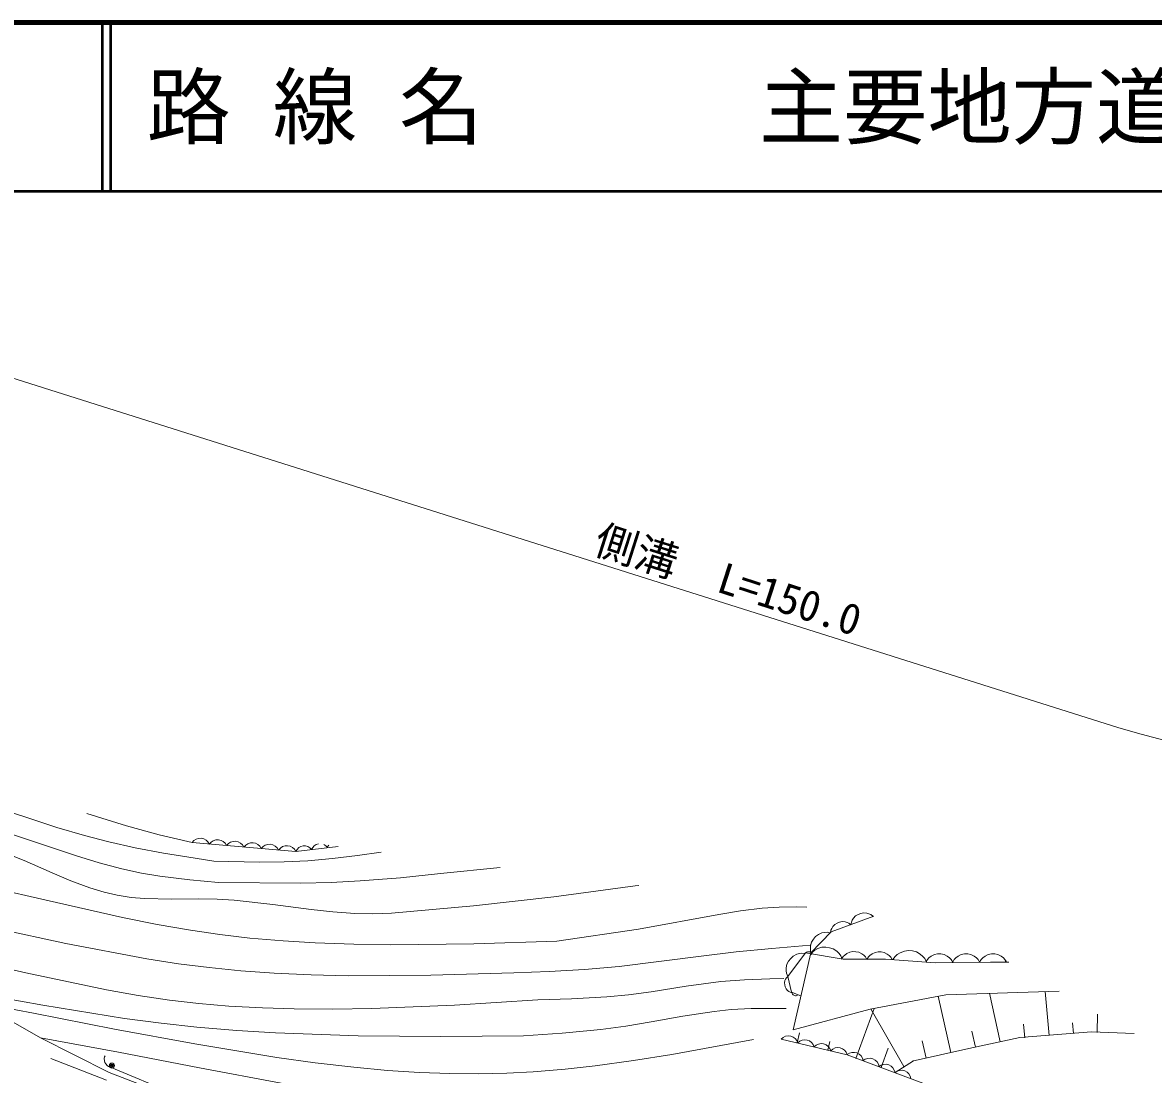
# Model space of a CAD drawing. Units: millimetres, scale not verified. Extents: x 40000 to 680000, y 20000 to 380000.
# Drawn here: x 173024 to 240146, y 317556 to 380000 of the extents above; entities that cross this region are included whole.
import ezdxf
from ezdxf.enums import TextEntityAlignment as Align

# ---------------------------------------------------------------- set-up
doc = ezdxf.new("R2010")
doc.units = ezdxf.units.MM
doc.header["$LTSCALE"] = 1000
for name, color, linetype, lineweight in [('M-BGD-HTXT', 7, 'Continuous', 13), ('M-STR-HTXT', 7, 'Continuous', 13), ('M-TTL', 2, 'Continuous', 140), ('M-TTL-LINE', 7, 'Continuous', 50)]:
    doc.layers.add(name, color=color, linetype=linetype, lineweight=lineweight)
doc.layers.add('M-TTL-TXT', color=7, linetype='Continuous')
doc.styles.add('ＭＳ ゴシック', font='')
doc.styles.get('ＭＳ ゴシック').set_extended_font_data('MS Gothic')

msp = doc.modelspace()

# ---------------------------------------------------------------- linework, layer by layer
at = {"layer": 'M-BGD-HTXT'}
for p, q in [((171800, 333274), (173327, 332779)), ((179194, 332305), (176830, 333048)), ((173327, 332779), (175045, 332216)), ((181136, 331785), (179194, 332305)), ((176217, 330530), (171623, 332057)), ((175045, 332216), (176692, 331729)), ((176692, 331729), (178146, 331354)), ((183081, 331317), (181136, 331785)), ((173107, 330252), (171424, 330929)), ((178146, 331354), (179707, 331006)), ((179707, 331006), (181382, 330689)), ((189245, 330788), (183081, 331317)), ((191753, 331089), (189245, 330788)), ((174774, 329521), (173107, 330252)), ((177559, 330121), (176217, 330530)), ((181382, 330689), (183258, 330389)), ((183258, 330389), (184377, 330223)), ((191410, 330364), (189953, 330236)), ((192897, 330550), (191410, 330364)), ((194315, 330757), (192897, 330550)), ((178913, 329763), (177559, 330121)), ((180085, 329511), (178913, 329763)), ((187058, 330165), (184377, 330223)), ((188557, 330176), (187058, 330165)), ((189953, 330236), (188557, 330176)), ((197836, 329480), (201364, 329841)), ((174167, 327963), (169375, 329037)), ((175887, 329053), (174774, 329521)), ((177009, 328636), (175887, 329053)), ((181162, 329330), (180085, 329511)), ((182949, 329113), (181162, 329330)), ((184645, 328957), (182949, 329113)), ((184645, 328957), (189548, 328910)), ((189548, 328910), (191347, 328951)), ((191347, 328951), (193057, 329039)), ((193057, 329039), (195448, 329234)), ((195448, 329234), (197836, 329480)), ((177861, 328375), (177009, 328636)), ((178627, 328192), (177861, 328375)), ((209394, 328748), (204566, 328104)), ((209606, 328770), (209394, 328748)), ((178958, 326879), (174167, 327963)), ((179469, 328061), (178627, 328192)), ((180257, 327993), (179469, 328061)), ((181856, 327955), (180257, 327993)), ((183470, 327970), (181856, 327955)), ((184581, 327959), (183470, 327970)), ((185579, 327900), (184581, 327959)), ((187872, 327646), (185579, 327900)), ((190155, 327341), (187872, 327646)), ((204566, 328104), (199788, 327559)), ((191444, 327197), (190155, 327341)), ((192735, 327106), (191444, 327197)), ((193821, 327091), (192735, 327106)), ((194919, 327127), (193821, 327091)), ((199788, 327559), (194919, 327127)), ((209578, 326187), (214357, 327056)), ((214357, 327056), (215644, 327263)), ((215644, 327263), (216933, 327417)), ((216933, 327417), (217925, 327486)), ((217925, 327486), (218942, 327501)), ((218942, 327501), (219573, 327474)), ((223547, 326957), (221022, 326013)), ((222471, 326962), (222345, 326823)), ((222618, 327049), (222471, 326962)), ((222774, 327110), (222618, 327049)), ((222941, 327144), (222774, 327110)), ((223128, 327126), (222941, 327144)), ((223263, 327088), (223128, 327126)), ((223372, 327040), (223263, 327088)), ((223500, 326940), (223372, 327040)), ((170788, 326367), (175587, 325332)), ((181016, 326463), (178958, 326879)), ((182982, 326115), (181016, 326463)), ((221121, 326327), (221052, 326217)), ((221239, 326456), (221121, 326327)), ((221375, 326537), (221239, 326456)), ((221520, 326593), (221375, 326537)), ((221675, 326625), (221520, 326593)), ((221849, 326608), (221675, 326625)), ((221974, 326573), (221849, 326608)), ((222075, 326528), (221974, 326573)), ((222194, 326435), (222075, 326528)), ((222222, 326596), (222194, 326435)), ((222270, 326705), (222222, 326596)), ((222345, 326823), (222270, 326705)), ((184731, 325858), (182982, 326115)), ((186512, 325650), (184731, 325858)), ((188497, 325476), (186512, 325650)), ((204735, 325473), (209578, 326187)), ((221022, 326013), (219808, 324763)), ((219965, 325581), (219857, 325404)), ((220099, 325735), (219965, 325581)), ((220259, 325866), (220099, 325735)), ((220470, 325953), (220259, 325866)), ((220636, 325989), (220470, 325953)), ((220780, 325999), (220636, 325989)), ((220975, 325964), (220780, 325999)), ((221008, 326116), (220982, 325967)), ((221052, 326217), (221008, 326116)), ((175587, 325332), (180397, 324414)), ((190389, 325361), (188497, 325476)), ((192685, 325278), (190389, 325361)), ((194887, 325249), (192685, 325278)), ((199806, 325312), (194887, 325249)), ((204735, 325473), (199806, 325312)), ((215378, 324828), (217489, 325038)), ((217489, 325038), (219765, 325223)), ((219800, 325184), (219788, 325014)), ((219788, 325014), (219798, 324870)), ((219857, 325404), (219800, 325184)), ((220059, 324931), (219930, 324834)), ((220225, 325023), (220059, 324931)), ((220467, 325104), (220225, 325023)), ((220698, 325110), (220467, 325104)), ((220923, 325078), (220698, 325110)), ((221144, 325009), (220923, 325078)), ((221354, 324864), (221144, 325009)), ((225363, 324880), (225115, 324777)), ((225605, 324903), (225363, 324880)), ((225844, 324885), (225605, 324903)), ((226081, 324828), (225844, 324885)), ((173213, 323577), (168425, 324682)), ((180397, 324414), (182269, 324124)), ((208432, 323960), (213294, 324569)), ((213294, 324569), (215378, 324828)), ((218493, 324281), (218396, 324098)), ((219505, 324765), (218440, 323372)), ((218617, 324443), (218493, 324281)), ((218768, 324584), (218617, 324443)), ((218766, 320198), (219808, 324763)), ((218973, 324684), (218768, 324584)), ((219137, 324730), (218973, 324684)), ((219280, 324749), (219137, 324730)), ((219477, 324727), (219280, 324749)), ((219504, 324766), (219478, 324727)), ((219530, 324788), (219504, 324766)), ((221729, 324388), (219505, 324765)), ((219563, 324810), (219530, 324788)), ((219612, 324831), (219563, 324810)), ((219661, 324836), (219612, 324831)), ((219709, 324833), (219661, 324836)), ((219756, 324822), (219709, 324833)), ((219803, 324795), (219756, 324822)), ((219930, 324834), (219791, 324662)), ((219798, 324870), (219859, 324682)), ((219833, 324769), (219803, 324795)), ((219855, 324744), (219833, 324769)), ((219877, 324702), (219855, 324744)), ((221489, 324730), (221354, 324864)), ((221586, 324602), (221489, 324730)), ((221672, 324398), (221586, 324602)), ((221733, 324547), (221641, 324398)), ((224237, 324399), (221729, 324388)), ((221824, 324636), (221733, 324547)), ((221944, 324725), (221824, 324636)), ((222125, 324814), (221944, 324725)), ((222306, 324842), (222125, 324814)), ((222486, 324840), (222306, 324842)), ((222665, 324809), (222486, 324840)), ((222844, 324717), (222665, 324809)), ((222964, 324626), (222844, 324717)), ((223053, 324535), (222964, 324626)), ((223141, 324384), (223053, 324535)), ((223233, 324533), (223141, 324384)), ((223324, 324622), (223233, 324533)), ((223444, 324711), (223324, 324622)), ((223625, 324800), (223444, 324711)), ((223806, 324828), (223625, 324800)), ((223985, 324826), (223806, 324828)), ((224165, 324795), (223985, 324826)), ((224344, 324703), (224165, 324795)), ((227207, 324186), (224237, 324399)), ((224464, 324612), (224344, 324703)), ((224553, 324521), (224464, 324612)), ((224641, 324370), (224553, 324521)), ((224818, 324558), (224684, 324367)), ((224946, 324669), (224818, 324558)), ((225115, 324777), (224946, 324669)), ((226311, 324691), (226081, 324828)), ((226462, 324560), (226311, 324691)), ((226574, 324432), (226462, 324560)), ((226679, 324224), (226574, 324432)), ((226728, 324384), (226632, 324224)), ((226824, 324480), (226728, 324384)), ((226952, 324576), (226824, 324480)), ((227144, 324672), (226952, 324576)), ((227336, 324704), (227144, 324672)), ((230469, 324211), (227207, 324186)), ((227528, 324704), (227336, 324704)), ((227720, 324672), (227528, 324704)), ((227912, 324576), (227720, 324672)), ((228040, 324480), (227912, 324576)), ((228136, 324384), (228040, 324480)), ((228232, 324224), (228136, 324384)), ((228328, 324384), (228232, 324224)), ((228424, 324480), (228328, 324384)), ((228552, 324576), (228424, 324480)), ((228744, 324672), (228552, 324576)), ((228936, 324704), (228744, 324672)), ((229128, 324704), (228936, 324704)), ((229320, 324672), (229128, 324704)), ((229512, 324576), (229320, 324672)), ((229640, 324480), (229512, 324576)), ((229736, 324384), (229640, 324480)), ((229832, 324224), (229736, 324384)), ((229928, 324384), (229832, 324224)), ((230024, 324480), (229928, 324384)), ((230152, 324576), (230024, 324480)), ((230344, 324672), (230152, 324576)), ((230536, 324704), (230344, 324672)), ((231557, 324226), (230469, 324211)), ((230728, 324704), (230536, 324704)), ((230920, 324673), (230728, 324704)), ((231112, 324577), (230920, 324673)), ((231240, 324481), (231112, 324577)), ((231336, 324385), (231240, 324481)), ((231432, 324225), (231336, 324385)), ((178008, 322572), (173213, 323577)), ((182269, 324124), (184088, 323893)), ((184088, 323893), (185971, 323707)), ((185971, 323707), (187959, 323563)), ((187959, 323563), (190151, 323462)), ((197260, 323439), (202184, 323591)), ((202184, 323591), (204274, 323672)), ((204274, 323672), (206371, 323792)), ((206371, 323792), (208432, 323960)), ((218354, 323874), (218352, 323704)), ((218352, 323704), (218371, 323561)), ((218396, 324098), (218354, 323874)), ((218371, 323561), (218444, 323377)), ((190151, 323462), (192349, 323411)), ((192349, 323411), (197260, 323439)), ((212418, 322792), (214478, 323064)), ((214478, 323064), (215873, 323168)), ((215873, 323168), (217372, 323224)), ((217372, 323224), (218206, 323244)), ((218279, 323121), (218252, 322990)), ((218252, 322990), (218263, 322869)), ((218263, 322869), (218294, 322753)), ((218316, 323214), (218279, 323121)), ((218359, 323288), (218316, 323214)), ((218440, 323371), (218359, 323288)), ((218440, 323372), (218667, 322443)), ((174226, 321657), (169622, 322504)), ((179873, 322246), (178008, 322572)), ((181743, 321970), (179873, 322246)), ((207699, 322152), (208992, 322277)), ((208992, 322277), (210343, 322462)), ((210343, 322462), (212418, 322792)), ((218294, 322753), (218345, 322642)), ((218345, 322642), (218433, 322542)), ((218433, 322542), (218512, 322480)), ((218512, 322480), (218585, 322437)), ((218585, 322437), (218697, 322405)), ((218667, 322443), (219226, 322211)), ((218690, 322434), (218697, 322388)), ((218697, 322388), (218709, 322356)), ((218709, 322356), (218730, 322322)), ((218730, 322322), (218765, 322281)), ((218765, 322281), (218806, 322255)), ((218806, 322255), (218850, 322237)), ((218850, 322237), (218898, 322226)), ((218898, 322226), (218951, 322229)), ((218951, 322229), (218990, 322239)), ((218990, 322239), (219022, 322252)), ((219022, 322252), (219059, 322280)), ((223339, 321425), (227827, 322288)), ((228119, 318847), (227378, 322199)), ((227827, 322288), (234558, 322501)), ((231054, 319495), (230419, 322370)), ((233959, 319857), (233718, 322474)), ((173671, 321181), (171499, 321608)), ((179063, 320874), (174226, 321657)), ((183485, 321767), (181743, 321970)), ((185268, 321613), (183485, 321767)), ((187256, 321498), (185268, 321613)), ((198670, 321668), (193750, 321460)), ((203600, 321972), (198670, 321668)), ((203600, 321972), (205602, 322034)), ((205602, 322034), (207699, 322152)), ((172050, 320888), (174081, 319724)), ((178478, 320249), (173671, 321181)), ((181241, 320587), (179063, 320874)), ((189149, 321439), (187256, 321498)), ((191446, 321424), (189149, 321439)), ((193750, 321460), (191446, 321424)), ((210333, 320675), (212206, 321013)), ((212206, 321013), (214082, 321299)), ((214082, 321299), (215083, 321402)), ((215083, 321402), (216279, 321467)), ((216279, 321467), (218353, 321475)), ((218766, 320198), (223339, 321425)), ((222488, 318508), (223564, 321464)), ((225330, 318024), (223397, 321409)), ((236803, 320042), (236828, 321128)), ((183243, 319366), (178478, 320249)), ((183361, 320357), (181241, 320587)), ((185748, 320157), (183361, 320357)), ((205058, 320006), (207347, 320225)), ((207347, 320225), (208835, 320423)), ((208835, 320423), (210333, 320675)), ((232512, 319724), (232437, 320535)), ((235407, 319991), (235350, 320607)), ((174081, 319724), (178158, 317667)), ((178714, 318868), (174081, 319724)), ((188041, 320016), (185748, 320157)), ((192937, 319850), (188041, 320016)), ((197847, 319812), (192937, 319850)), ((202762, 319840), (197847, 319812)), ((202762, 319840), (205058, 320006)), ((216408, 319622), (211562, 318746)), ((218059, 319651), (221970, 318726)), ((219001, 319428), (219139, 320014)), ((220825, 318997), (220946, 319507)), ((226652, 318522), (226427, 319541)), ((232225, 319754), (229195, 319083)), ((229587, 319171), (229378, 320116)), ((236477, 320084), (232225, 319754)), ((239015, 319987), (236477, 320084)), ((183526, 317947), (178714, 318868)), ((188107, 318561), (183243, 319366)), ((223990, 317962), (224411, 319119)), ((229195, 319083), (225821, 318339)), ((174702, 318494), (178007, 317222)), ((177871, 318498), (177891, 318599)), ((177881, 318365), (177871, 318498)), ((177905, 318268), (177881, 318365)), ((177891, 318599), (177914, 318654)), ((177956, 318182), (177905, 318268)), ((178044, 318080), (177956, 318182)), ((190397, 318242), (188107, 318561)), ((192690, 317975), (190397, 318242)), ((209286, 318380), (207008, 318065)), ((211562, 318746), (209286, 318380)), ((221970, 318726), (230491, 315535)), ((225907, 318358), (224819, 317659)), ((178129, 318024), (178044, 318080)), ((178277, 317962), (178129, 318024)), ((178158, 317667), (181970, 316205)), ((181988, 316424), (178277, 317962)), ((188374, 317041), (183526, 317947)), ((194685, 317792), (192690, 317975)), ((196581, 317668), (194685, 317792)), ((198376, 317600), (196581, 317668)), ((200069, 317585), (198376, 317600)), ((201762, 317622), (200069, 317585)), ((203336, 317706), (201762, 317622)), ((205223, 317864), (203336, 317706)), ((207008, 318065), (205223, 317864))]:
    msp.add_line(p, q, dxfattribs=at)
for radius in [150, 90, 30]:
    msp.add_circle((178325, 318078), radius, dxfattribs=at)
for centre, radius, start, end in [((183570, 330981), 593, 24.69348, 145.48471), ((184597, 330893), 593, 24.69348, 145.48471), ((185624, 330805), 593, 24.69348, 145.48471), ((186652, 330717), 593, 24.69348, 145.48471), ((187679, 330628), 593, 24.69348, 145.48471), ((188706, 330540), 593, 24.69348, 145.48471), ((189743, 330597), 533, 35.19809, 159.0531), ((190677, 330714), 533, 99.45172, 159.0531), ((190677, 330714), 533, 35.19809, 65.77618), ((191611, 330831), 533, 141.61551, 159.0531), ((231804, 323993), 503, 140.867, 152.7485), ((218486, 319272), 570, 15.00629, 138.39871), ((219463, 319041), 570, 15.00629, 138.39871), ((220441, 318810), 570, 15.00629, 138.39871), ((221419, 318579), 570, 15.00629, 138.39871), ((222347, 318291), 576, 8.09192, 130.84522), ((223293, 317936), 576, 8.09192, 130.84522), ((224240, 317581), 576, 8.09192, 130.84522), ((225187, 317227), 576, 8.09192, 130.84522)]:
    msp.add_arc(centre, radius, start, end, dxfattribs=at)
at = {"layer": 'M-STR-HTXT'}
msp.add_line((159579, 362946), (238100, 338133), dxfattribs=at)
msp.add_arc((272133, 457098), 123738, 254.03572, 274.46147, dxfattribs=at)
at = {"layer": 'M-TTL'}
msp.add_line((680000, 380000), (40000, 380000), dxfattribs=at)
at = {"layer": 'M-TTL-LINE'}
for p, q in [((177750, 380000), (177750, 370000)), ((178250, 380000), (178250, 370000)), ((40000, 370000), (680000, 370000))]:
    msp.add_line(p, q, dxfattribs=at)

# ---------------------------------------------------------------- texts
at = {"layer": 'M-STR-HTXT', "style": 'ＭＳ ゴシック'}
for s, rotation, p in [('側溝', 342.3, (206655, 348003)), ('L=150.0', 342.1, (213960, 345720))]:
    msp.add_text(s, height=1833, rotation=rotation, dxfattribs=at).set_placement(p, align=Align.BOTTOM_LEFT)
at = {"layer": 'M-TTL-TXT', "style": 'ＭＳ ゴシック'}
for s, p in [('路 線 名', (180380, 375000)), ('主要地方道 光上関線', (216734, 375000))]:
    msp.add_text(s, height=3666, dxfattribs=at).set_placement(p, align=Align.MIDDLE_LEFT)

doc.saveas('drawing.dxf')
